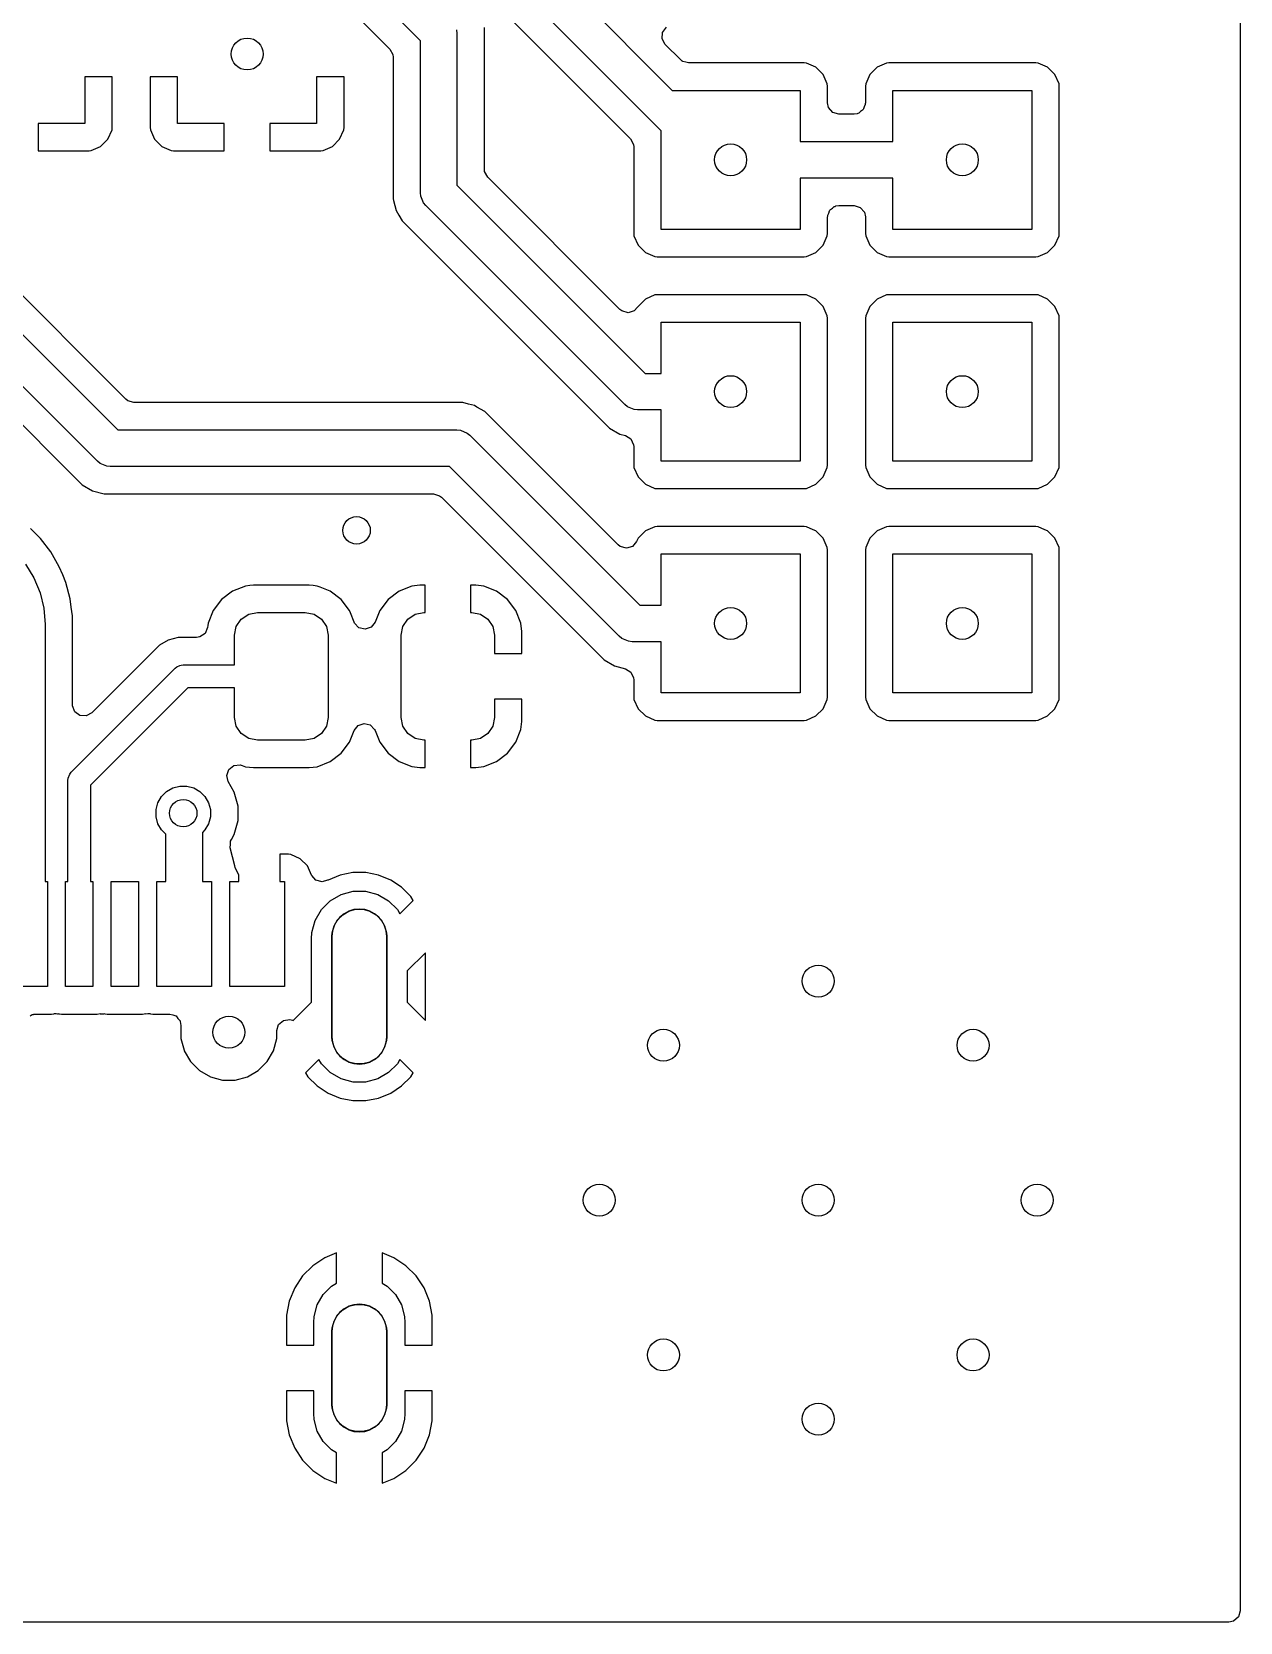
# Model space of a CAD drawing. Extents: x 0.22 to 2.58, y 0.22 to 2.18.
# Drawn here: x 2.061 to 2.582, y 0.218 to 0.904 of the extents above; entities that cross this region are included whole.
import ezdxf

# ---------------------------------------------------------------- set-up
doc = ezdxf.new("R2010")
doc.units = 0
doc.header["$MEASUREMENT"] = 0
doc.layers.add('BLACK', color=7, linetype='CONTINUOUS')

msp = doc.modelspace()

# ---------------------------------------------------------------- linework, layer by layer
at = {"layer": 'BLACK', "linetype": 'CONTINUOUS'}
for p, q in [((2.58211, 2.1772), (2.58211, 0.22278)), ((2.2158, 1.00006), (2.33704, 0.87882)), ((1.84646, 0.98358), (2.09775, 0.73228)), ((2.10122, 0.74554), (1.85972, 0.98705)), ((2.3322, 0.86138), (2.20697, 0.98661)), ((2.08892, 0.71884), (1.83301, 0.97475)), ((1.82281, 0.96822), (2.08239, 0.70864)), ((2.22835, 0.90012), (2.19146, 0.93701)), ((2.26334, 0.91352), (2.31894, 0.85791)), ((2.20369, 0.90805), (2.21509, 0.89665)), ((2.25593, 0.84483), (2.25593, 0.90598)), ((2.33281, 0.90381), (2.33446, 0.90601)), ((2.22835, 0.83465), (2.22835, 0.90012)), ((2.24394, 0.90492), (2.24409, 0.90339)), ((2.24409, 0.90339), (2.24409, 0.83791)), ((2.33262, 0.90107), (2.33281, 0.90381)), ((2.33394, 0.89865), (2.33262, 0.90107)), ((2.21509, 0.89665), (2.2164, 0.89424)), ((2.2164, 0.89424), (2.21652, 0.8932)), ((2.21652, 0.8932), (2.21652, 0.83724)), ((2.34051, 0.89208), (2.33394, 0.89865)), ((2.34132, 0.89142), (2.34051, 0.89208)), ((2.34143, 0.89139), (2.34132, 0.89142)), ((2.34162, 0.89125), (2.34143, 0.89139)), ((2.3428, 0.89099), (2.34162, 0.89125)), ((2.34396, 0.89065), (2.3428, 0.89099)), ((2.39397, 0.89065), (2.34396, 0.89065)), ((2.39496, 0.89053), (2.39397, 0.89065)), ((2.39397, 0.89065), (2.39397, 0.89065)), ((2.39901, 0.88875), (2.39496, 0.89053)), ((2.40213, 0.88562), (2.39901, 0.88875)), ((2.39901, 0.88875), (2.39901, 0.88875)), ((2.40392, 0.88157), (2.40213, 0.88562)), ((2.42228, 0.88562), (2.42049, 0.88157)), ((2.4254, 0.88875), (2.42228, 0.88562)), ((2.42945, 0.89053), (2.4254, 0.88875)), ((2.43044, 0.89065), (2.42945, 0.89053)), ((2.42945, 0.89053), (2.42945, 0.89053)), ((2.49397, 0.89065), (2.43044, 0.89065)), ((2.43044, 0.89065), (2.43044, 0.89065)), ((2.49496, 0.89053), (2.49397, 0.89065)), ((2.49901, 0.88875), (2.49496, 0.89053)), ((2.50213, 0.88562), (2.49901, 0.88875)), ((2.49901, 0.88875), (2.49901, 0.88875)), ((2.50392, 0.88157), (2.50213, 0.88562)), ((2.09535, 0.88465), (2.08354, 0.88465)), ((2.08354, 0.88465), (2.08354, 0.86449)), ((2.09535, 0.86272), (2.09535, 0.88465)), ((2.11173, 0.88465), (2.11173, 0.86272)), ((2.12354, 0.88465), (2.11173, 0.88465)), ((2.12354, 0.86449), (2.12354, 0.88465)), ((2.19535, 0.88465), (2.18354, 0.88465)), ((2.18354, 0.88465), (2.18354, 0.86449)), ((2.19535, 0.86272), (2.19535, 0.88465)), ((2.33704, 0.87882), (2.3922, 0.87882)), ((2.3922, 0.87882), (2.3922, 0.85669)), ((2.40404, 0.88059), (2.40392, 0.88157)), ((2.40392, 0.88157), (2.40392, 0.88157)), ((2.40392, 0.88157), (2.40392, 0.88157)), ((2.40404, 0.88058), (2.40404, 0.88059)), ((2.40404, 0.88059), (2.40404, 0.88059)), ((2.40404, 0.87341), (2.40404, 0.88058)), ((2.42049, 0.88157), (2.42037, 0.88059)), ((2.42037, 0.88059), (2.42037, 0.87341)), ((2.42049, 0.88157), (2.42049, 0.88157)), ((2.4322, 0.85669), (2.4322, 0.87882)), ((2.4322, 0.87882), (2.4922, 0.87882)), ((2.4922, 0.87882), (2.4922, 0.81882)), ((2.50404, 0.88059), (2.50392, 0.88157)), ((2.50392, 0.88157), (2.50392, 0.88157)), ((2.50392, 0.88157), (2.50392, 0.88157)), ((2.50404, 0.81705), (2.50404, 0.88059)), ((2.50404, 0.88059), (2.50404, 0.88059)), ((2.40448, 0.87138), (2.40404, 0.87341)), ((2.41989, 0.87176), (2.4196, 0.87077)), ((2.42032, 0.87271), (2.41989, 0.87176)), ((2.42037, 0.87341), (2.42027, 0.87306)), ((2.42027, 0.87306), (2.42032, 0.87271)), ((2.40628, 0.8693), (2.40448, 0.87138)), ((2.40892, 0.86852), (2.40628, 0.8693)), ((2.41549, 0.86852), (2.40892, 0.86852)), ((2.41687, 0.86872), (2.41549, 0.86852)), ((2.41711, 0.86887), (2.41687, 0.86872)), ((2.41752, 0.86896), (2.41711, 0.86887)), ((2.41831, 0.86965), (2.41752, 0.86896)), ((2.41918, 0.87021), (2.41831, 0.86965)), ((2.41933, 0.87053), (2.41918, 0.87021)), ((2.4196, 0.87077), (2.41933, 0.87053)), ((2.08354, 0.86449), (2.06339, 0.86449)), ((2.06339, 0.86449), (2.06339, 0.85268)), ((2.09346, 0.8577), (2.09524, 0.86174)), ((2.09524, 0.86174), (2.09535, 0.86272)), ((2.09524, 0.86174), (2.09524, 0.86174)), ((2.09535, 0.86272), (2.09535, 0.86272)), ((2.11173, 0.86272), (2.11173, 0.86272)), ((2.11173, 0.86272), (2.11185, 0.86174)), ((2.11185, 0.86174), (2.11185, 0.86174)), ((2.11185, 0.86174), (2.11363, 0.8577)), ((2.1437, 0.86449), (2.12354, 0.86449)), ((2.1437, 0.85268), (2.1437, 0.86449)), ((2.18354, 0.86449), (2.16339, 0.86449)), ((2.16339, 0.86449), (2.16339, 0.85268)), ((2.19346, 0.8577), (2.19524, 0.86174)), ((2.19524, 0.86174), (2.19535, 0.86272)), ((2.19524, 0.86174), (2.19524, 0.86174)), ((2.19535, 0.86272), (2.19535, 0.86272)), ((2.31894, 0.85791), (2.32026, 0.8555)), ((2.3322, 0.81882), (2.3322, 0.86138)), ((2.06339, 0.85268), (2.08531, 0.85268)), ((2.08531, 0.85268), (2.08629, 0.85279)), ((2.08531, 0.85268), (2.08531, 0.85268)), ((2.08629, 0.85279), (2.09033, 0.85458)), ((2.08629, 0.85279), (2.08629, 0.85279)), ((2.09033, 0.85458), (2.09346, 0.8577)), ((2.09033, 0.85458), (2.09033, 0.85458)), ((2.09346, 0.8577), (2.09346, 0.8577)), ((2.11363, 0.8577), (2.11363, 0.8577)), ((2.11363, 0.8577), (2.11675, 0.85458)), ((2.11675, 0.85458), (2.11675, 0.85458)), ((2.11675, 0.85458), (2.12079, 0.85279)), ((2.12079, 0.85279), (2.12178, 0.85268)), ((2.12178, 0.85268), (2.1437, 0.85268)), ((2.1437, 0.85268), (2.1437, 0.85268)), ((2.16339, 0.85268), (2.18531, 0.85268)), ((2.18531, 0.85268), (2.18629, 0.85279)), ((2.18531, 0.85268), (2.18531, 0.85268)), ((2.18629, 0.85279), (2.19033, 0.85458)), ((2.18629, 0.85279), (2.18629, 0.85279)), ((2.19033, 0.85458), (2.19346, 0.8577)), ((2.19033, 0.85458), (2.19033, 0.85458)), ((2.19346, 0.8577), (2.19346, 0.8577)), ((2.32026, 0.8555), (2.32037, 0.85446)), ((2.32037, 0.85446), (2.32037, 0.81705)), ((2.3922, 0.85669), (2.4322, 0.85669)), ((2.25604, 0.84379), (2.25593, 0.84483)), ((2.21652, 0.83724), (2.21652, 0.83205)), ((2.24409, 0.83791), (2.32531, 0.75669)), ((2.25736, 0.84138), (2.25604, 0.84379)), ((2.31443, 0.7843), (2.25736, 0.84138)), ((2.4322, 0.84094), (2.3922, 0.84094)), ((2.3922, 0.84094), (2.3922, 0.81882)), ((2.4322, 0.81882), (2.4322, 0.84094)), ((2.21652, 0.83205), (2.21674, 0.83122)), ((2.21674, 0.83122), (2.21786, 0.82704)), ((2.2285, 0.83311), (2.22835, 0.83465)), ((2.22967, 0.83027), (2.2285, 0.83311)), ((2.21786, 0.82704), (2.21908, 0.82493)), ((2.21908, 0.82493), (2.22045, 0.82255)), ((2.23065, 0.82908), (2.22967, 0.83027)), ((2.31648, 0.74325), (2.23065, 0.82908)), ((2.40404, 0.82423), (2.40414, 0.82457)), ((2.40404, 0.81705), (2.40404, 0.82423)), ((2.40409, 0.82493), (2.40452, 0.82587)), ((2.40414, 0.82457), (2.40409, 0.82493)), ((2.40452, 0.82587), (2.40481, 0.82687)), ((2.40481, 0.82687), (2.40508, 0.8271)), ((2.40508, 0.8271), (2.40523, 0.82743)), ((2.40523, 0.82743), (2.4061, 0.82799)), ((2.4061, 0.82799), (2.40689, 0.82867)), ((2.40689, 0.82867), (2.4073, 0.82876)), ((2.4073, 0.82876), (2.40754, 0.82892)), ((2.40754, 0.82892), (2.40892, 0.82911)), ((2.40892, 0.82911), (2.41549, 0.82911)), ((2.41549, 0.82911), (2.41813, 0.82834)), ((2.41813, 0.82834), (2.41993, 0.82626)), ((2.41993, 0.82626), (2.42037, 0.82423)), ((2.42037, 0.82423), (2.42037, 0.81705)), ((2.22045, 0.82255), (2.30628, 0.73672)), ((2.32037, 0.81705), (2.32037, 0.81705)), ((2.32037, 0.81705), (2.32049, 0.81606)), ((2.3922, 0.81882), (2.3322, 0.81882)), ((2.40392, 0.81606), (2.40404, 0.81705)), ((2.42037, 0.81705), (2.42037, 0.81705)), ((2.42037, 0.81705), (2.42049, 0.81606)), ((2.4922, 0.81882), (2.4322, 0.81882)), ((2.50392, 0.81606), (2.50404, 0.81705)), ((2.32049, 0.81606), (2.32049, 0.81606)), ((2.32049, 0.81606), (2.32228, 0.81202)), ((2.32228, 0.81202), (2.32228, 0.81202)), ((2.32228, 0.81202), (2.3254, 0.80889)), ((2.39901, 0.80889), (2.40213, 0.81202)), ((2.40213, 0.81202), (2.40392, 0.81606)), ((2.42049, 0.81606), (2.42049, 0.81606)), ((2.42049, 0.81606), (2.42228, 0.81202)), ((2.42228, 0.81202), (2.42228, 0.81202)), ((2.42228, 0.81202), (2.4254, 0.80889)), ((2.49901, 0.80889), (2.50213, 0.81202)), ((2.50213, 0.81202), (2.50392, 0.81606)), ((2.3254, 0.80889), (2.32945, 0.8071)), ((2.32945, 0.8071), (2.33044, 0.80699)), ((2.33044, 0.80699), (2.39397, 0.80699)), ((2.39397, 0.80699), (2.39496, 0.8071)), ((2.39397, 0.80699), (2.39397, 0.80699)), ((2.39397, 0.80699), (2.39397, 0.80699)), ((2.39496, 0.8071), (2.39901, 0.80889)), ((2.39496, 0.8071), (2.39496, 0.8071)), ((2.39496, 0.8071), (2.39496, 0.8071)), ((2.4254, 0.80889), (2.42945, 0.8071)), ((2.42945, 0.8071), (2.43044, 0.80699)), ((2.43044, 0.80699), (2.49397, 0.80699)), ((2.49397, 0.80699), (2.49496, 0.8071)), ((2.49397, 0.80699), (2.49397, 0.80699)), ((2.49397, 0.80699), (2.49397, 0.80699)), ((2.49496, 0.8071), (2.49901, 0.80889)), ((2.49496, 0.8071), (2.49496, 0.8071)), ((2.49496, 0.8071), (2.49496, 0.8071)), ((2.32945, 0.79053), (2.3254, 0.78875)), ((2.33044, 0.79065), (2.32945, 0.79053)), ((2.32945, 0.79053), (2.32945, 0.79053)), ((2.39397, 0.79065), (2.33044, 0.79065)), ((2.33044, 0.79065), (2.33044, 0.79065)), ((2.39496, 0.79053), (2.39397, 0.79065)), ((2.39901, 0.78875), (2.39496, 0.79053)), ((2.42945, 0.79053), (2.4254, 0.78875)), ((2.43044, 0.79065), (2.42945, 0.79053)), ((2.42945, 0.79053), (2.42945, 0.79053)), ((2.49397, 0.79065), (2.43044, 0.79065)), ((2.43044, 0.79065), (2.43044, 0.79065)), ((2.49496, 0.79053), (2.49397, 0.79065)), ((2.49901, 0.78875), (2.49496, 0.79053)), ((2.31529, 0.78362), (2.31443, 0.7843)), ((2.31794, 0.78287), (2.31529, 0.78362)), ((2.32057, 0.78368), (2.31794, 0.78287)), ((2.32194, 0.7853), (2.32057, 0.78368)), ((2.32202, 0.78525), (2.32194, 0.7853)), ((2.32228, 0.78562), (2.32202, 0.78525)), ((2.3254, 0.78875), (2.32228, 0.78562)), ((2.40213, 0.78562), (2.39901, 0.78875)), ((2.39901, 0.78875), (2.39901, 0.78875)), ((2.40392, 0.78157), (2.40213, 0.78562)), ((2.42228, 0.78562), (2.42049, 0.78157)), ((2.4254, 0.78875), (2.42228, 0.78562)), ((2.50213, 0.78562), (2.49901, 0.78875)), ((2.49901, 0.78875), (2.49901, 0.78875)), ((2.50392, 0.78157), (2.50213, 0.78562)), ((2.3322, 0.75669), (2.3322, 0.77882)), ((2.3322, 0.77882), (2.3922, 0.77882)), ((2.3922, 0.77882), (2.3922, 0.71882)), ((2.40404, 0.78059), (2.40392, 0.78157)), ((2.40392, 0.78157), (2.40392, 0.78157)), ((2.40392, 0.78157), (2.40392, 0.78157)), ((2.40404, 0.71705), (2.40404, 0.78059)), ((2.40404, 0.78059), (2.40404, 0.78059)), ((2.40404, 0.78059), (2.40404, 0.78059)), ((2.40404, 0.78059), (2.40404, 0.78059)), ((2.42049, 0.78157), (2.42037, 0.78059)), ((2.42037, 0.78059), (2.42037, 0.71705)), ((2.42049, 0.78157), (2.42049, 0.78157)), ((2.4322, 0.71882), (2.4322, 0.77882)), ((2.4322, 0.77882), (2.4922, 0.77882)), ((2.4922, 0.77882), (2.4922, 0.71882)), ((2.50401, 0.7808), (2.50392, 0.78157)), ((2.50392, 0.78157), (2.50392, 0.78157)), ((2.50392, 0.78157), (2.50392, 0.78157)), ((2.50404, 0.78059), (2.50401, 0.7808)), ((2.50404, 0.71705), (2.50404, 0.78059)), ((2.32531, 0.75669), (2.3322, 0.75669)), ((2.10203, 0.74489), (2.10122, 0.74554)), ((2.10467, 0.74411), (2.10203, 0.74489)), ((2.24669, 0.74411), (2.10467, 0.74411)), ((2.24906, 0.74348), (2.24669, 0.74411)), ((2.24669, 0.74411), (2.24669, 0.74411)), ((2.2517, 0.74277), (2.24906, 0.74348)), ((2.25271, 0.74219), (2.2517, 0.74277)), ((2.25619, 0.74018), (2.25271, 0.74219)), ((2.31767, 0.74227), (2.31648, 0.74325)), ((2.32051, 0.7411), (2.31767, 0.74227)), ((2.32205, 0.74094), (2.32051, 0.7411)), ((2.31371, 0.68266), (2.25619, 0.74018)), ((2.25619, 0.74018), (2.25619, 0.74018)), ((2.30628, 0.73672), (2.30995, 0.73305)), ((2.3322, 0.74094), (2.32205, 0.74094)), ((2.3322, 0.71882), (2.3322, 0.74094)), ((2.09775, 0.73228), (2.24409, 0.73228)), ((2.24409, 0.73228), (2.24563, 0.73213)), ((2.24563, 0.73213), (2.24847, 0.73096)), ((2.24847, 0.73096), (2.24966, 0.72998)), ((2.24966, 0.72998), (2.32295, 0.65669)), ((2.30995, 0.73305), (2.31444, 0.73046)), ((2.31444, 0.73046), (2.31676, 0.72984)), ((2.31676, 0.72984), (2.3191, 0.72841)), ((2.3191, 0.72841), (2.32031, 0.72593)), ((2.32031, 0.72593), (2.32037, 0.72512)), ((2.32037, 0.72512), (2.32037, 0.71705)), ((2.09011, 0.71786), (2.08892, 0.71884)), ((2.09295, 0.71669), (2.09011, 0.71786)), ((2.09449, 0.71654), (2.09295, 0.71669)), ((2.24083, 0.71654), (2.09449, 0.71654)), ((2.31412, 0.64325), (2.24083, 0.71654)), ((2.32037, 0.71705), (2.32037, 0.71705)), ((2.32037, 0.71705), (2.32049, 0.71606)), ((2.32049, 0.71606), (2.32049, 0.71606)), ((2.32049, 0.71606), (2.32228, 0.71202)), ((2.3922, 0.71882), (2.3322, 0.71882)), ((2.40213, 0.71202), (2.40392, 0.71606)), ((2.40392, 0.71606), (2.40404, 0.71705)), ((2.42037, 0.71705), (2.42037, 0.71705)), ((2.42037, 0.71705), (2.42049, 0.71606)), ((2.42049, 0.71606), (2.42049, 0.71606)), ((2.42049, 0.71606), (2.42228, 0.71202)), ((2.4922, 0.71882), (2.4322, 0.71882)), ((2.50213, 0.71202), (2.50392, 0.71606)), ((2.50392, 0.71606), (2.50404, 0.71705)), ((2.08239, 0.70864), (2.08688, 0.70605)), ((2.32228, 0.71202), (2.32228, 0.71202)), ((2.32228, 0.71202), (2.3254, 0.70889)), ((2.3254, 0.70889), (2.32945, 0.7071)), ((2.32945, 0.7071), (2.33044, 0.70699)), ((2.33044, 0.70699), (2.39397, 0.70699)), ((2.39397, 0.70699), (2.39496, 0.7071)), ((2.39397, 0.70699), (2.39397, 0.70699)), ((2.39397, 0.70699), (2.39397, 0.70699)), ((2.39496, 0.7071), (2.39901, 0.70889)), ((2.39496, 0.7071), (2.39496, 0.7071)), ((2.39496, 0.7071), (2.39496, 0.7071)), ((2.39901, 0.70889), (2.40213, 0.71202)), ((2.42228, 0.71202), (2.42228, 0.71202)), ((2.42228, 0.71202), (2.4254, 0.70889)), ((2.4254, 0.70889), (2.42945, 0.7071)), ((2.42945, 0.7071), (2.43044, 0.70699)), ((2.43044, 0.70699), (2.49397, 0.70699)), ((2.49397, 0.70699), (2.49496, 0.7071)), ((2.49397, 0.70699), (2.49397, 0.70699)), ((2.49397, 0.70699), (2.49397, 0.70699)), ((2.49496, 0.7071), (2.49901, 0.70889)), ((2.49496, 0.7071), (2.49496, 0.7071)), ((2.49496, 0.7071), (2.49496, 0.7071)), ((2.49901, 0.70889), (2.50213, 0.71202)), ((2.08688, 0.70605), (2.09189, 0.7047)), ((2.09189, 0.7047), (2.09189, 0.7047)), ((2.09189, 0.7047), (2.23391, 0.7047)), ((2.23391, 0.7047), (2.23655, 0.70393)), ((2.23655, 0.70393), (2.23736, 0.70327)), ((2.23736, 0.70327), (2.30759, 0.63305)), ((2.06173, 0.68808), (2.06003, 0.68978)), ((2.06322, 0.68659), (2.06173, 0.68808)), ((2.06173, 0.68808), (2.06173, 0.68808)), ((2.06433, 0.68548), (2.06322, 0.68659)), ((2.3254, 0.68875), (2.32228, 0.68562)), ((2.32945, 0.69053), (2.3254, 0.68875)), ((2.33044, 0.69065), (2.32945, 0.69053)), ((2.32945, 0.69053), (2.32945, 0.69053)), ((2.39397, 0.69065), (2.33044, 0.69065)), ((2.33044, 0.69065), (2.33044, 0.69065)), ((2.39496, 0.69053), (2.39397, 0.69065)), ((2.39786, 0.68925), (2.39496, 0.69053)), ((2.39901, 0.68875), (2.39786, 0.68925)), ((2.40213, 0.68562), (2.39901, 0.68875)), ((2.4254, 0.68875), (2.42228, 0.68562)), ((2.42945, 0.69053), (2.4254, 0.68875)), ((2.43044, 0.69065), (2.42945, 0.69053)), ((2.42945, 0.69053), (2.42945, 0.69053)), ((2.49397, 0.69065), (2.43044, 0.69065)), ((2.43044, 0.69065), (2.43044, 0.69065)), ((2.49496, 0.69053), (2.49397, 0.69065)), ((2.49786, 0.68925), (2.49496, 0.69053)), ((2.49901, 0.68875), (2.49786, 0.68925)), ((2.50213, 0.68562), (2.49901, 0.68875)), ((2.06881, 0.67964), (2.06433, 0.68548)), ((2.07249, 0.67327), (2.06881, 0.67964)), ((2.31457, 0.68198), (2.31371, 0.68266)), ((2.31722, 0.68124), (2.31457, 0.68198)), ((2.31985, 0.68204), (2.31722, 0.68124)), ((2.32162, 0.68414), (2.31985, 0.68204)), ((2.32228, 0.68562), (2.32162, 0.68414)), ((2.40392, 0.68157), (2.40213, 0.68562)), ((2.40404, 0.68059), (2.40392, 0.68157)), ((2.40392, 0.68157), (2.40392, 0.68157)), ((2.40392, 0.68157), (2.40392, 0.68157)), ((2.40404, 0.61705), (2.40404, 0.68059)), ((2.40404, 0.68059), (2.40404, 0.68059)), ((2.40404, 0.68059), (2.40404, 0.68059)), ((2.40404, 0.68059), (2.40404, 0.68059)), ((2.42049, 0.68157), (2.42037, 0.68059)), ((2.42037, 0.68059), (2.42037, 0.61705)), ((2.42228, 0.68562), (2.42049, 0.68157)), ((2.42049, 0.68157), (2.42049, 0.68157)), ((2.50392, 0.68157), (2.50213, 0.68562)), ((2.50404, 0.68059), (2.50392, 0.68157)), ((2.50392, 0.68157), (2.50392, 0.68157)), ((2.50392, 0.68157), (2.50392, 0.68157)), ((2.50404, 0.61705), (2.50404, 0.68059)), ((2.50404, 0.68059), (2.50404, 0.68059)), ((2.05788, 0.67443), (2.06151, 0.66851)), ((2.07396, 0.66971), (2.07249, 0.67327)), ((2.07249, 0.67327), (2.07249, 0.67327)), ((2.07249, 0.67327), (2.07249, 0.67327)), ((2.3322, 0.65669), (2.3322, 0.67882)), ((2.3322, 0.67882), (2.3922, 0.67882)), ((2.3922, 0.67882), (2.3922, 0.61882)), ((2.4322, 0.61882), (2.4322, 0.67882)), ((2.4322, 0.67882), (2.4922, 0.67882)), ((2.4922, 0.67882), (2.4922, 0.61882)), ((2.06151, 0.66851), (2.06417, 0.66208)), ((2.0753, 0.66648), (2.07396, 0.66971)), ((2.07721, 0.65937), (2.0753, 0.66648)), ((2.06417, 0.66208), (2.06579, 0.65533)), ((2.07767, 0.65585), (2.07721, 0.65937)), ((2.07721, 0.65937), (2.07721, 0.65937)), ((2.1425, 0.65917), (2.1389, 0.65442)), ((2.14725, 0.66277), (2.1425, 0.65917)), ((2.15279, 0.66496), (2.14725, 0.66277)), ((2.15474, 0.66519), (2.15279, 0.66496)), ((2.15628, 0.66537), (2.15474, 0.66519)), ((2.18034, 0.66537), (2.15628, 0.66537)), ((2.18202, 0.66517), (2.18034, 0.66537)), ((2.18382, 0.66496), (2.18202, 0.66517)), ((2.18504, 0.66447), (2.18382, 0.66496)), ((2.18382, 0.66496), (2.18382, 0.66496)), ((2.18382, 0.66496), (2.18382, 0.66496)), ((2.18936, 0.66277), (2.18504, 0.66447)), ((2.19411, 0.65917), (2.18936, 0.66277)), ((2.19771, 0.65442), (2.19411, 0.65917)), ((2.21437, 0.65916), (2.21077, 0.65441)), ((2.21911, 0.66275), (2.21437, 0.65916)), ((2.22465, 0.66494), (2.21911, 0.66275)), ((2.22813, 0.66535), (2.22465, 0.66494)), ((2.23031, 0.66535), (2.22813, 0.66535)), ((2.23031, 0.65354), (2.23031, 0.66535)), ((2.25219, 0.66535), (2.25, 0.66535)), ((2.25, 0.66535), (2.25, 0.65354)), ((2.25567, 0.66494), (2.25219, 0.66535)), ((2.2612, 0.66275), (2.25567, 0.66494)), ((2.26595, 0.65916), (2.2612, 0.66275)), ((2.26954, 0.65441), (2.26595, 0.65916)), ((2.06579, 0.65533), (2.06634, 0.64841)), ((2.07817, 0.65208), (2.07767, 0.65585)), ((2.07817, 0.6513), (2.07817, 0.65208)), ((2.1389, 0.65442), (2.13672, 0.64888)), ((2.15101, 0.65066), (2.15421, 0.65279)), ((2.15421, 0.65279), (2.15797, 0.65354)), ((2.15797, 0.65354), (2.17864, 0.65354)), ((2.17864, 0.65354), (2.18241, 0.65279)), ((2.18241, 0.65279), (2.1856, 0.65066)), ((2.19809, 0.65345), (2.19771, 0.65442)), ((2.1997, 0.64938), (2.19809, 0.65345)), ((2.21077, 0.65441), (2.20878, 0.64938)), ((2.22286, 0.65066), (2.22606, 0.65279)), ((2.22606, 0.65279), (2.22982, 0.65354)), ((2.22982, 0.65354), (2.23031, 0.65354)), ((2.25, 0.65354), (2.25049, 0.65354)), ((2.25049, 0.65354), (2.25426, 0.65279)), ((2.25426, 0.65279), (2.25745, 0.65066)), ((2.27173, 0.64888), (2.26954, 0.65441)), ((2.32295, 0.65669), (2.3322, 0.65669)), ((2.06634, 0.64841), (2.06634, 0.6484)), ((2.06634, 0.6484), (2.06634, 0.54724)), ((2.07817, 0.65095), (2.07817, 0.6513)), ((2.07817, 0.65094), (2.07817, 0.65095)), ((2.07817, 0.61365), (2.07817, 0.65094)), ((2.1365, 0.64704), (2.13541, 0.64451)), ((2.1366, 0.64788), (2.1365, 0.64704)), ((2.13672, 0.64888), (2.1366, 0.64788)), ((2.14813, 0.6437), (2.14888, 0.64747)), ((2.14888, 0.64747), (2.15101, 0.65066)), ((2.1856, 0.65066), (2.18774, 0.64747)), ((2.18774, 0.64747), (2.18848, 0.6437)), ((2.19992, 0.64891), (2.1997, 0.64938)), ((2.20182, 0.64693), (2.19992, 0.64891)), ((2.2045, 0.64629), (2.20182, 0.64693)), ((2.2071, 0.6472), (2.2045, 0.64629)), ((2.20878, 0.64938), (2.2071, 0.6472)), ((2.21998, 0.6437), (2.22073, 0.64747)), ((2.22073, 0.64747), (2.22286, 0.65066)), ((2.25745, 0.65066), (2.25959, 0.64747)), ((2.25959, 0.64747), (2.26033, 0.6437)), ((2.27215, 0.6454), (2.27173, 0.64888)), ((2.27215, 0.63583), (2.27215, 0.6454)), ((2.1157, 0.63939), (2.0865, 0.61019)), ((2.11952, 0.64159), (2.1157, 0.63939)), ((2.1157, 0.63939), (2.1157, 0.63939)), ((2.12378, 0.64274), (2.11952, 0.64159)), ((2.11952, 0.64159), (2.11952, 0.64159)), ((2.13165, 0.64274), (2.12378, 0.64274)), ((2.13313, 0.64297), (2.13165, 0.64274)), ((2.13541, 0.64451), (2.13313, 0.64297)), ((2.14813, 0.63091), (2.14813, 0.6437)), ((2.18848, 0.6437), (2.18848, 0.60827)), ((2.21998, 0.60827), (2.21998, 0.6437)), ((2.26033, 0.6437), (2.26033, 0.63583)), ((2.31531, 0.64227), (2.31412, 0.64325)), ((2.31815, 0.6411), (2.31531, 0.64227)), ((2.31969, 0.64094), (2.31815, 0.6411)), ((2.3322, 0.64094), (2.31969, 0.64094)), ((2.3322, 0.61882), (2.3322, 0.64094)), ((2.26033, 0.63583), (2.27215, 0.63583)), ((2.30759, 0.63305), (2.31208, 0.63046)), ((2.07762, 0.58458), (2.1225, 0.62946)), ((2.1225, 0.62946), (2.12325, 0.63008)), ((2.12325, 0.63008), (2.1245, 0.6306)), ((2.12325, 0.63008), (2.12325, 0.63008)), ((2.1245, 0.6306), (2.12502, 0.63081)), ((2.12502, 0.63081), (2.12598, 0.63091)), ((2.12502, 0.63081), (2.12502, 0.63081)), ((2.12598, 0.63091), (2.14813, 0.63091)), ((2.31208, 0.63046), (2.31676, 0.6292)), ((2.31676, 0.6292), (2.3191, 0.62777)), ((2.3191, 0.62777), (2.32031, 0.6253)), ((2.32031, 0.6253), (2.32037, 0.62449)), ((2.32037, 0.62449), (2.32037, 0.61705)), ((2.12802, 0.62106), (2.08602, 0.57906)), ((2.14813, 0.62106), (2.12802, 0.62106)), ((2.14813, 0.60827), (2.14813, 0.62106)), ((2.3922, 0.61882), (2.3322, 0.61882)), ((2.4922, 0.61882), (2.4322, 0.61882)), ((2.07818, 0.6133), (2.07817, 0.61365)), ((2.07914, 0.61072), (2.07818, 0.6133)), ((2.08135, 0.60907), (2.07914, 0.61072)), ((2.27215, 0.61614), (2.26033, 0.61614)), ((2.26033, 0.61614), (2.26033, 0.60827)), ((2.27215, 0.60657), (2.27215, 0.61614)), ((2.32037, 0.61705), (2.32037, 0.61705)), ((2.32037, 0.61705), (2.32049, 0.61606)), ((2.32049, 0.61606), (2.32049, 0.61606)), ((2.32049, 0.61606), (2.32228, 0.61202)), ((2.32228, 0.61202), (2.32228, 0.61202)), ((2.32228, 0.61202), (2.3254, 0.60889)), ((2.39901, 0.60889), (2.40213, 0.61202)), ((2.40213, 0.61202), (2.40392, 0.61606)), ((2.40392, 0.61606), (2.40404, 0.61705)), ((2.42037, 0.61705), (2.42037, 0.61705)), ((2.42037, 0.61705), (2.42049, 0.61606)), ((2.42049, 0.61606), (2.42049, 0.61606)), ((2.42049, 0.61606), (2.42228, 0.61202)), ((2.42228, 0.61202), (2.42228, 0.61202)), ((2.42228, 0.61202), (2.4254, 0.60889)), ((2.49901, 0.60889), (2.50213, 0.61202)), ((2.50213, 0.61202), (2.50392, 0.61606)), ((2.50392, 0.61606), (2.50404, 0.61705)), ((2.08409, 0.60888), (2.08135, 0.60907)), ((2.0865, 0.61019), (2.08409, 0.60888)), ((2.14888, 0.6045), (2.14813, 0.60827)), ((2.15101, 0.60131), (2.14888, 0.6045)), ((2.18774, 0.6045), (2.1856, 0.60131)), ((2.18848, 0.60827), (2.18774, 0.6045)), ((2.1997, 0.60259), (2.20139, 0.60476)), ((2.20139, 0.60476), (2.20399, 0.60568)), ((2.20399, 0.60568), (2.20666, 0.60504)), ((2.20666, 0.60504), (2.20857, 0.60306)), ((2.22073, 0.6045), (2.21998, 0.60827)), ((2.22286, 0.60131), (2.22073, 0.6045)), ((2.25959, 0.6045), (2.25745, 0.60131)), ((2.26033, 0.60827), (2.25959, 0.6045)), ((2.27173, 0.60309), (2.27215, 0.60657)), ((2.3254, 0.60889), (2.32945, 0.6071)), ((2.32945, 0.6071), (2.33044, 0.60699)), ((2.33044, 0.60699), (2.39397, 0.60699)), ((2.39397, 0.60699), (2.39496, 0.6071)), ((2.39397, 0.60699), (2.39397, 0.60699)), ((2.39397, 0.60699), (2.39397, 0.60699)), ((2.39496, 0.6071), (2.39901, 0.60889)), ((2.39496, 0.6071), (2.39496, 0.6071)), ((2.39496, 0.6071), (2.39496, 0.6071)), ((2.4254, 0.60889), (2.42945, 0.6071)), ((2.42945, 0.6071), (2.43044, 0.60699)), ((2.43044, 0.60699), (2.49397, 0.60699)), ((2.49397, 0.60699), (2.49496, 0.6071)), ((2.49397, 0.60699), (2.49397, 0.60699)), ((2.49397, 0.60699), (2.49397, 0.60699)), ((2.49496, 0.6071), (2.49901, 0.60889)), ((2.49496, 0.6071), (2.49496, 0.6071)), ((2.49496, 0.6071), (2.49496, 0.6071)), ((2.15421, 0.59917), (2.15101, 0.60131)), ((2.15797, 0.59843), (2.15421, 0.59917)), ((2.17864, 0.59843), (2.15797, 0.59843)), ((2.18241, 0.59917), (2.17864, 0.59843)), ((2.1856, 0.60131), (2.18241, 0.59917)), ((2.19411, 0.5928), (2.19771, 0.59755)), ((2.19771, 0.59755), (2.1997, 0.60259)), ((2.20857, 0.60306), (2.20878, 0.60259)), ((2.20878, 0.60259), (2.21077, 0.59756)), ((2.21077, 0.59756), (2.21077, 0.59756)), ((2.21077, 0.59756), (2.21437, 0.59281)), ((2.22606, 0.59917), (2.22286, 0.60131)), ((2.22982, 0.59843), (2.22606, 0.59917)), ((2.23031, 0.59843), (2.22982, 0.59843)), ((2.23031, 0.58661), (2.23031, 0.59843)), ((2.25049, 0.59843), (2.25, 0.59843)), ((2.25, 0.59843), (2.25, 0.58661)), ((2.25426, 0.59917), (2.25049, 0.59843)), ((2.25745, 0.60131), (2.25426, 0.59917)), ((2.26595, 0.59281), (2.26954, 0.59756)), ((2.26954, 0.59756), (2.27173, 0.60309)), ((2.18936, 0.5892), (2.19411, 0.5928)), ((2.21437, 0.59281), (2.21911, 0.58922)), ((2.2612, 0.58922), (2.26595, 0.59281)), ((2.07628, 0.58206), (2.07701, 0.58384)), ((2.07701, 0.58384), (2.07762, 0.58458)), ((2.07701, 0.58384), (2.07701, 0.58384)), ((2.14476, 0.58324), (2.14566, 0.58584)), ((2.14566, 0.58584), (2.14782, 0.58754)), ((2.14782, 0.58754), (2.15056, 0.5878)), ((2.15056, 0.5878), (2.15143, 0.58755)), ((2.15143, 0.58755), (2.15279, 0.58701)), ((2.15279, 0.58701), (2.15628, 0.58659)), ((2.15628, 0.58659), (2.15628, 0.58659)), ((2.15628, 0.58659), (2.18034, 0.58659)), ((2.18034, 0.58659), (2.18382, 0.58701)), ((2.18034, 0.58659), (2.18034, 0.58659)), ((2.18382, 0.58701), (2.18936, 0.5892)), ((2.21911, 0.58922), (2.22465, 0.58703)), ((2.22465, 0.58703), (2.22813, 0.58661)), ((2.22813, 0.58661), (2.23031, 0.58661)), ((2.25, 0.58661), (2.25219, 0.58661)), ((2.25219, 0.58661), (2.25567, 0.58703)), ((2.25567, 0.58703), (2.2612, 0.58922)), ((2.07618, 0.5811), (2.07628, 0.58206)), ((2.07618, 0.5374), (2.07618, 0.5811)), ((2.08602, 0.57906), (2.08602, 0.5374)), ((2.11879, 0.5763), (2.12146, 0.57784)), ((2.12146, 0.57784), (2.12444, 0.57864)), ((2.12444, 0.57864), (2.12753, 0.57864)), ((2.12753, 0.57864), (2.1305, 0.57784)), ((2.1305, 0.57784), (2.13317, 0.5763)), ((2.14541, 0.58057), (2.14476, 0.58324)), ((2.14801, 0.57605), (2.14541, 0.58057)), ((2.11427, 0.56847), (2.11507, 0.57145)), ((2.11507, 0.57145), (2.11661, 0.57412)), ((2.11661, 0.57412), (2.11879, 0.5763)), ((2.13317, 0.5763), (2.13535, 0.57412)), ((2.13535, 0.57412), (2.1369, 0.57145)), ((2.1369, 0.57145), (2.13769, 0.56847)), ((2.14963, 0.57004), (2.14801, 0.57605)), ((2.14963, 0.56382), (2.14963, 0.57004)), ((2.11427, 0.56539), (2.11427, 0.56847)), ((2.11507, 0.56241), (2.11427, 0.56539)), ((2.13769, 0.56539), (2.1369, 0.56241)), ((2.13769, 0.56847), (2.13769, 0.56539)), ((2.14801, 0.5578), (2.14963, 0.56382)), ((2.11661, 0.55974), (2.11507, 0.56241)), ((2.1185, 0.55785), (2.11661, 0.55974)), ((2.1185, 0.5374), (2.1185, 0.55785)), ((2.13535, 0.55974), (2.13425, 0.55864)), ((2.13425, 0.55864), (2.13425, 0.5374)), ((2.1369, 0.56241), (2.13535, 0.55974)), ((2.14675, 0.55561), (2.14801, 0.5578)), ((2.14621, 0.55213), (2.1463, 0.55343)), ((2.14624, 0.55206), (2.14621, 0.55213)), ((2.14624, 0.55199), (2.14624, 0.55206)), ((2.14818, 0.54425), (2.14624, 0.55199)), ((2.1463, 0.55343), (2.14635, 0.55473)), ((2.14635, 0.55473), (2.1464, 0.5548)), ((2.1464, 0.55488), (2.14675, 0.55561)), ((2.1464, 0.5548), (2.1464, 0.55488)), ((2.17145, 0.54921), (2.16772, 0.54921)), ((2.16772, 0.54921), (2.16772, 0.5374)), ((2.17244, 0.5491), (2.17145, 0.54921)), ((2.17648, 0.54731), (2.17244, 0.5491)), ((2.06634, 0.54724), (2.06634, 0.5374)), ((2.14845, 0.54346), (2.14818, 0.54425)), ((2.1499, 0.54016), (2.14845, 0.54346)), ((2.1796, 0.54419), (2.17648, 0.54731)), ((2.17648, 0.54731), (2.17648, 0.54731)), ((2.18135, 0.54023), (2.1796, 0.54419)), ((2.1796, 0.54419), (2.1796, 0.54419)), ((2.06634, 0.5374), (2.06732, 0.5374)), ((2.06732, 0.5374), (2.06732, 0.49213)), ((2.0752, 0.49213), (2.0752, 0.5374)), ((2.0752, 0.5374), (2.07618, 0.5374)), ((2.08602, 0.5374), (2.08701, 0.5374)), ((2.08701, 0.5374), (2.08701, 0.49213)), ((2.09488, 0.49213), (2.09488, 0.5374)), ((2.09488, 0.5374), (2.10669, 0.5374)), ((2.10669, 0.5374), (2.10669, 0.49213)), ((2.11457, 0.49213), (2.11457, 0.5374)), ((2.11457, 0.5374), (2.1185, 0.5374)), ((2.13425, 0.5374), (2.13819, 0.5374)), ((2.13819, 0.5374), (2.13819, 0.49213)), ((2.14606, 0.49213), (2.14606, 0.5374)), ((2.14606, 0.5374), (2.15002, 0.5374)), ((2.14991, 0.5401), (2.1499, 0.54016)), ((2.1499, 0.54016), (2.1499, 0.54016)), ((2.1499, 0.54016), (2.1499, 0.54016)), ((2.15002, 0.53917), (2.14991, 0.5401)), ((2.15002, 0.5374), (2.15002, 0.53917)), ((2.15002, 0.53917), (2.15002, 0.53917)), ((2.16772, 0.5374), (2.16968, 0.5374)), ((2.16968, 0.5374), (2.16968, 0.49213)), ((2.18141, 0.5401), (2.18135, 0.54023)), ((2.18325, 0.53805), (2.18141, 0.5401)), ((2.1859, 0.53732), (2.18325, 0.53805)), ((2.1882, 0.53804), (2.1859, 0.53732)), ((2.18824, 0.53798), (2.1882, 0.53804)), ((2.18845, 0.53809), (2.18824, 0.53798)), ((2.19364, 0.54024), (2.18845, 0.53809)), ((2.19916, 0.54134), (2.19364, 0.54024)), ((2.19364, 0.54024), (2.19364, 0.54024)), ((2.20478, 0.54134), (2.19916, 0.54134)), ((2.21029, 0.54024), (2.20478, 0.54134)), ((2.21549, 0.53809), (2.21029, 0.54024)), ((2.21029, 0.54024), (2.21029, 0.54024)), ((2.22016, 0.53497), (2.21549, 0.53809)), ((2.21549, 0.53809), (2.21549, 0.53809)), ((2.18557, 0.52538), (2.18939, 0.52919)), ((2.18939, 0.52919), (2.19406, 0.53189)), ((2.19406, 0.53189), (2.19927, 0.53329)), ((2.19927, 0.53329), (2.20467, 0.53329)), ((2.20467, 0.53329), (2.20988, 0.53189)), ((2.20988, 0.53189), (2.21455, 0.52919)), ((2.21455, 0.52919), (2.21837, 0.52538)), ((2.21944, 0.52352), (2.22525, 0.52933)), ((2.22414, 0.53099), (2.22016, 0.53497)), ((2.22016, 0.53497), (2.22016, 0.53497)), ((2.22525, 0.52933), (2.22414, 0.53099)), ((2.22414, 0.53099), (2.22414, 0.53099)), ((2.22525, 0.52933), (2.22525, 0.52933)), ((2.18287, 0.52071), (2.18557, 0.52538)), ((2.1926, 0.52097), (2.19478, 0.52315)), ((2.19478, 0.52315), (2.19745, 0.52469)), ((2.19745, 0.52469), (2.20043, 0.52549)), ((2.20043, 0.52549), (2.20351, 0.52549)), ((2.20351, 0.52549), (2.20649, 0.52469)), ((2.20649, 0.52469), (2.20916, 0.52315)), ((2.20916, 0.52315), (2.21134, 0.52097)), ((2.21837, 0.52538), (2.21944, 0.52352)), ((2.1813, 0.5128), (2.18148, 0.51549)), ((2.18148, 0.51549), (2.18287, 0.52071)), ((2.19016, 0.51378), (2.19026, 0.51532)), ((2.19026, 0.51532), (2.19106, 0.5183)), ((2.19106, 0.5183), (2.1926, 0.52097)), ((2.21134, 0.52097), (2.21288, 0.5183)), ((2.21288, 0.5183), (2.21368, 0.51532)), ((2.21368, 0.51532), (2.21378, 0.51378)), ((2.1813, 0.48538), (2.1813, 0.5128)), ((2.19016, 0.47047), (2.19016, 0.51378)), ((2.21378, 0.51378), (2.21378, 0.47047)), ((2.23051, 0.50675), (2.22264, 0.49888)), ((2.23051, 0.4775), (2.23051, 0.50675)), ((2.23051, 0.50675), (2.23051, 0.50675)), ((2.22264, 0.49888), (2.22264, 0.48538)), ((2.06732, 0.49213), (2.05551, 0.49213)), ((2.08701, 0.49213), (2.0752, 0.49213)), ((2.10669, 0.49213), (2.09488, 0.49213)), ((2.13819, 0.49213), (2.11457, 0.49213)), ((2.16968, 0.49213), (2.14606, 0.49213)), ((2.06909, 0.4803), (2.07008, 0.48041)), ((2.07008, 0.48041), (2.07035, 0.48053)), ((2.07035, 0.48053), (2.07112, 0.48055)), ((2.07112, 0.48055), (2.07176, 0.48038)), ((2.07176, 0.48038), (2.07207, 0.48038)), ((2.07207, 0.48038), (2.07208, 0.48045)), ((2.07208, 0.48045), (2.07244, 0.48041)), ((2.07244, 0.48041), (2.07244, 0.48041)), ((2.07244, 0.48041), (2.07343, 0.4803)), ((2.08877, 0.4803), (2.09013, 0.48045)), ((2.09013, 0.48045), (2.09014, 0.48038)), ((2.09014, 0.48038), (2.09175, 0.48038)), ((2.09175, 0.48038), (2.09176, 0.48045)), ((2.09176, 0.48045), (2.09213, 0.48041)), ((2.09213, 0.48041), (2.09213, 0.48041)), ((2.09213, 0.48041), (2.09312, 0.4803)), ((2.10846, 0.4803), (2.10981, 0.48045)), ((2.10981, 0.48044), (2.11076, 0.48055)), ((2.10981, 0.48045), (2.10981, 0.48044)), ((2.11076, 0.48055), (2.11154, 0.48053)), ((2.11154, 0.48053), (2.11181, 0.48041)), ((2.11181, 0.48041), (2.1128, 0.4803)), ((2.17343, 0.4775), (2.1813, 0.48538)), ((2.22264, 0.48538), (2.23051, 0.4775)), ((2.05995, 0.47948), (2.0608, 0.48006)), ((2.0608, 0.48006), (2.06131, 0.48014)), ((2.06131, 0.48014), (2.0615, 0.48023)), ((2.0615, 0.48023), (2.06217, 0.48029)), ((2.06217, 0.48029), (2.06224, 0.4803)), ((2.06224, 0.4803), (2.06909, 0.4803)), ((2.07343, 0.4803), (2.08877, 0.4803)), ((2.08877, 0.4803), (2.08877, 0.4803)), ((2.08877, 0.4803), (2.08877, 0.4803)), ((2.09312, 0.4803), (2.10846, 0.4803)), ((2.10846, 0.4803), (2.10846, 0.4803)), ((2.10846, 0.4803), (2.10846, 0.4803)), ((2.1128, 0.4803), (2.12017, 0.4803)), ((2.12017, 0.4803), (2.12023, 0.48029)), ((2.12023, 0.48029), (2.12148, 0.47989)), ((2.12148, 0.47989), (2.12274, 0.47952)), ((2.12274, 0.47952), (2.12278, 0.47947)), ((2.12278, 0.47947), (2.12285, 0.47945)), ((2.12285, 0.47945), (2.12368, 0.47843)), ((2.12368, 0.47843), (2.12454, 0.47744)), ((2.12454, 0.47744), (2.12456, 0.47736)), ((2.12456, 0.47736), (2.12459, 0.47732)), ((2.12459, 0.47732), (2.12462, 0.47705)), ((2.12462, 0.47705), (2.12498, 0.47541)), ((2.12498, 0.47541), (2.12498, 0.47516)), ((2.12498, 0.47516), (2.12498, 0.46972)), ((2.16636, 0.47312), (2.16713, 0.47576)), ((2.16713, 0.47576), (2.16921, 0.47756)), ((2.16921, 0.47756), (2.17193, 0.47796)), ((2.17193, 0.47796), (2.17311, 0.47763)), ((2.17311, 0.47763), (2.17343, 0.4775)), ((2.23051, 0.4775), (2.23051, 0.4775)), ((2.12498, 0.46972), (2.12634, 0.46464)), ((2.16495, 0.46446), (2.16636, 0.46972)), ((2.16636, 0.46972), (2.16636, 0.47312)), ((2.19026, 0.46893), (2.19016, 0.47047)), ((2.19106, 0.46595), (2.19026, 0.46893)), ((2.21368, 0.46893), (2.21288, 0.46595)), ((2.21378, 0.47047), (2.21368, 0.46893)), ((2.12634, 0.46464), (2.12639, 0.46446)), ((2.12639, 0.46446), (2.12639, 0.46446)), ((2.12639, 0.46446), (2.12911, 0.45974)), ((2.16222, 0.45974), (2.16495, 0.46446)), ((2.1845, 0.46073), (2.17869, 0.45492)), ((2.18557, 0.45887), (2.1845, 0.46073)), ((2.1926, 0.46328), (2.19106, 0.46595)), ((2.19478, 0.4611), (2.1926, 0.46328)), ((2.19745, 0.45956), (2.19478, 0.4611)), ((2.20916, 0.4611), (2.20649, 0.45956)), ((2.21134, 0.46328), (2.20916, 0.4611)), ((2.21288, 0.46595), (2.21134, 0.46328)), ((2.21944, 0.46073), (2.21837, 0.45887)), ((2.22525, 0.45492), (2.21944, 0.46073)), ((2.12911, 0.45974), (2.12911, 0.45974)), ((2.12911, 0.45974), (2.12911, 0.45974)), ((2.12911, 0.45974), (2.13297, 0.45589)), ((2.13297, 0.45589), (2.13768, 0.45316)), ((2.13768, 0.45316), (2.14295, 0.45175)), ((2.14839, 0.45175), (2.15365, 0.45316)), ((2.15365, 0.45316), (2.15837, 0.45589)), ((2.15837, 0.45589), (2.16222, 0.45974)), ((2.17869, 0.45492), (2.17869, 0.45492)), ((2.17869, 0.45492), (2.1798, 0.45326)), ((2.1798, 0.45326), (2.1798, 0.45326)), ((2.1798, 0.45326), (2.18377, 0.44929)), ((2.18939, 0.45506), (2.18557, 0.45887)), ((2.19406, 0.45236), (2.18939, 0.45506)), ((2.20043, 0.45876), (2.19745, 0.45956)), ((2.20351, 0.45876), (2.20043, 0.45876)), ((2.20649, 0.45956), (2.20351, 0.45876)), ((2.21455, 0.45506), (2.20988, 0.45236)), ((2.21837, 0.45887), (2.21455, 0.45506)), ((2.22016, 0.44929), (2.22414, 0.45326)), ((2.22414, 0.45326), (2.22525, 0.45492)), ((2.22525, 0.45492), (2.22525, 0.45492)), ((2.14295, 0.45175), (2.14295, 0.45175)), ((2.14295, 0.45175), (2.14839, 0.45175)), ((2.14839, 0.45175), (2.14839, 0.45175)), ((2.18377, 0.44929), (2.18377, 0.44929)), ((2.18377, 0.44929), (2.18845, 0.44616)), ((2.18845, 0.44616), (2.18845, 0.44616)), ((2.18845, 0.44616), (2.19364, 0.44401)), ((2.19927, 0.45096), (2.19406, 0.45236)), ((2.20467, 0.45096), (2.19927, 0.45096)), ((2.20988, 0.45236), (2.20467, 0.45096)), ((2.21029, 0.44401), (2.21549, 0.44616)), ((2.21549, 0.44616), (2.22016, 0.44929)), ((2.21549, 0.44616), (2.21549, 0.44616)), ((2.22016, 0.44929), (2.22016, 0.44929)), ((2.19364, 0.44401), (2.19364, 0.44401)), ((2.19364, 0.44401), (2.19916, 0.44291)), ((2.19916, 0.44291), (2.19916, 0.44291)), ((2.19916, 0.44291), (2.20478, 0.44291)), ((2.20478, 0.44291), (2.21029, 0.44401)), ((2.20478, 0.44291), (2.20478, 0.44291)), ((2.21029, 0.44401), (2.21029, 0.44401)), ((2.18189, 0.37171), (2.1775, 0.36732)), ((2.18705, 0.37516), (2.18189, 0.37171)), ((2.18189, 0.37171), (2.18189, 0.37171)), ((2.19213, 0.37726), (2.18705, 0.37516)), ((2.18705, 0.37516), (2.18705, 0.37516)), ((2.19213, 0.3641), (2.19213, 0.37726)), ((2.19213, 0.37726), (2.19213, 0.37726)), ((2.21689, 0.37516), (2.21181, 0.37726)), ((2.21181, 0.37726), (2.21181, 0.3641)), ((2.22205, 0.37171), (2.21689, 0.37516)), ((2.21689, 0.37516), (2.21689, 0.37516)), ((2.22643, 0.36732), (2.22205, 0.37171)), ((2.22205, 0.37171), (2.22205, 0.37171)), ((2.1775, 0.36732), (2.17406, 0.36216)), ((2.1775, 0.36732), (2.1775, 0.36732)), ((2.18998, 0.36286), (2.19213, 0.3641)), ((2.21181, 0.3641), (2.21395, 0.36286)), ((2.22988, 0.36216), (2.22643, 0.36732)), ((2.22643, 0.36732), (2.22643, 0.36732)), ((2.17406, 0.36216), (2.17168, 0.35643)), ((2.17406, 0.36216), (2.17406, 0.36216)), ((2.18378, 0.35478), (2.18635, 0.35923)), ((2.18635, 0.35923), (2.18998, 0.36286)), ((2.21395, 0.36286), (2.21759, 0.35923)), ((2.21759, 0.35923), (2.22016, 0.35478)), ((2.23225, 0.35643), (2.22988, 0.36216)), ((2.22988, 0.36216), (2.22988, 0.36216)), ((2.17168, 0.35643), (2.17047, 0.35035)), ((2.17047, 0.35035), (2.17047, 0.3374)), ((2.17168, 0.35643), (2.17168, 0.35643)), ((2.18245, 0.34981), (2.18378, 0.35478)), ((2.19106, 0.34783), (2.1926, 0.3505)), ((2.1926, 0.3505), (2.19478, 0.35268)), ((2.19478, 0.35268), (2.19745, 0.35422)), ((2.19745, 0.35422), (2.20043, 0.35502)), ((2.20043, 0.35502), (2.20351, 0.35502)), ((2.20351, 0.35502), (2.20649, 0.35422)), ((2.20649, 0.35422), (2.20916, 0.35268)), ((2.20916, 0.35268), (2.21134, 0.3505)), ((2.21134, 0.3505), (2.21288, 0.34783)), ((2.22016, 0.35478), (2.22149, 0.34981)), ((2.23346, 0.35035), (2.23225, 0.35643)), ((2.23225, 0.35643), (2.23225, 0.35643)), ((2.23346, 0.3374), (2.23346, 0.35035)), ((2.23346, 0.35035), (2.23346, 0.35035)), ((2.18228, 0.34724), (2.18245, 0.34981)), ((2.18228, 0.3374), (2.18228, 0.34724)), ((2.19016, 0.34331), (2.19026, 0.34485)), ((2.19016, 0.31181), (2.19016, 0.34331)), ((2.19026, 0.34485), (2.19106, 0.34783)), ((2.21288, 0.34783), (2.21368, 0.34485)), ((2.21368, 0.34485), (2.21378, 0.34331)), ((2.21378, 0.34331), (2.21378, 0.31181)), ((2.22149, 0.34981), (2.22165, 0.34724)), ((2.22165, 0.34724), (2.22165, 0.3374)), ((2.17047, 0.3374), (2.18228, 0.3374)), ((2.22165, 0.3374), (2.23346, 0.3374)), ((2.17047, 0.31772), (2.17047, 0.30477)), ((2.18228, 0.31772), (2.17047, 0.31772)), ((2.18228, 0.30787), (2.18228, 0.31772)), ((2.23346, 0.31772), (2.22165, 0.31772)), ((2.22165, 0.31772), (2.22165, 0.30787)), ((2.23346, 0.30477), (2.23346, 0.31772)), ((2.19026, 0.31027), (2.19016, 0.31181)), ((2.19106, 0.30729), (2.19026, 0.31027)), ((2.21368, 0.31027), (2.21288, 0.30729)), ((2.21378, 0.31181), (2.21368, 0.31027)), ((2.17047, 0.30477), (2.17168, 0.29869)), ((2.18245, 0.3053), (2.18228, 0.30787)), ((2.18378, 0.30034), (2.18245, 0.3053)), ((2.1926, 0.30462), (2.19106, 0.30729)), ((2.19478, 0.30244), (2.1926, 0.30462)), ((2.19745, 0.3009), (2.19478, 0.30244)), ((2.20916, 0.30244), (2.20649, 0.3009)), ((2.21134, 0.30462), (2.20916, 0.30244)), ((2.21288, 0.30729), (2.21134, 0.30462)), ((2.22149, 0.3053), (2.22016, 0.30034)), ((2.22165, 0.30787), (2.22149, 0.3053)), ((2.23225, 0.29869), (2.23346, 0.30477)), ((2.23346, 0.30477), (2.23346, 0.30477)), ((2.17168, 0.29869), (2.17168, 0.29869)), ((2.17168, 0.29869), (2.17406, 0.29296)), ((2.18635, 0.29589), (2.18378, 0.30034)), ((2.18998, 0.29226), (2.18635, 0.29589)), ((2.20043, 0.3001), (2.19745, 0.3009)), ((2.20351, 0.3001), (2.20043, 0.3001)), ((2.20649, 0.3009), (2.20351, 0.3001)), ((2.21759, 0.29589), (2.21395, 0.29226)), ((2.22016, 0.30034), (2.21759, 0.29589)), ((2.22988, 0.29296), (2.23225, 0.29869)), ((2.23225, 0.29869), (2.23225, 0.29869)), ((2.17406, 0.29296), (2.17406, 0.29295)), ((2.17406, 0.29295), (2.1775, 0.2878)), ((2.19213, 0.29102), (2.18998, 0.29226)), ((2.19213, 0.27786), (2.19213, 0.29102)), ((2.21395, 0.29226), (2.21181, 0.29102)), ((2.21181, 0.29102), (2.21181, 0.27786)), ((2.22643, 0.2878), (2.22988, 0.29295)), ((2.22988, 0.29295), (2.22988, 0.29296)), ((2.1775, 0.2878), (2.1775, 0.2878)), ((2.1775, 0.2878), (2.18189, 0.28341)), ((2.18189, 0.28341), (2.18189, 0.28341)), ((2.18189, 0.28341), (2.18705, 0.27996)), ((2.21689, 0.27996), (2.22205, 0.28341)), ((2.22205, 0.28341), (2.22643, 0.2878)), ((2.22205, 0.28341), (2.22205, 0.28341)), ((2.22643, 0.2878), (2.22643, 0.2878)), ((2.18705, 0.27996), (2.18705, 0.27996)), ((2.18705, 0.27996), (2.19213, 0.27786)), ((2.19213, 0.27786), (2.19213, 0.27786)), ((2.21181, 0.27786), (2.21689, 0.27996)), ((2.21689, 0.27996), (2.21689, 0.27996)), ((2.58133, 0.22014), (2.57925, 0.21833)), ((2.58211, 0.22278), (2.58133, 0.22014)), ((2.57722, 0.21789), (0.22278, 0.21789)), ((2.57925, 0.21833), (2.57722, 0.21789))]:
    msp.add_line(p, q, dxfattribs=at)
at = {"layer": 'BLACK'}
for centre, radius in [((2.15354, 0.89449), 0.00689), ((2.3622, 0.84882), 0.00689), ((2.4622, 0.84882), 0.00689), ((2.3622, 0.74882), 0.00689), ((2.4622, 0.74882), 0.00689), ((2.20079, 0.68898), 0.00591), ((2.3622, 0.64882), 0.00689), ((2.4622, 0.64882), 0.00689), ((2.12598, 0.56693), 0.00591), ((2.4, 0.49449), 0.00689), ((2.14567, 0.47244), 0.00689), ((2.33319, 0.46681), 0.00689), ((2.46681, 0.46681), 0.00689), ((2.30551, 0.4), 0.00689), ((2.4, 0.4), 0.00689), ((2.49449, 0.4), 0.00689), ((2.33319, 0.33319), 0.00689), ((2.46681, 0.33319), 0.00689), ((2.4, 0.30551), 0.00689)]:
    msp.add_circle(centre, radius, dxfattribs=at)
at = {"layer": 'WHITE', "linetype": 'CONTINUOUS'}
for p, q in [((2.19016, 0.51378), (2.19016, 0.47047)), ((2.21378, 0.47047), (2.21378, 0.51378)), ((2.19016, 0.34331), (2.19016, 0.31181)), ((2.21378, 0.31181), (2.21378, 0.34331))]:
    msp.add_line(p, q, dxfattribs=at)
at = {"layer": 'WHITE'}
for centre, radius in [((2.15354, 0.89449), 0.00689), ((2.3622, 0.84882), 0.00689), ((2.4622, 0.84882), 0.00689), ((2.3622, 0.74882), 0.00689), ((2.4622, 0.74882), 0.00689), ((2.20079, 0.68898), 0.00591), ((2.3622, 0.64882), 0.00689), ((2.4622, 0.64882), 0.00689), ((2.12598, 0.56693), 0.00591), ((2.4, 0.49449), 0.00689), ((2.14567, 0.47244), 0.00689), ((2.33319, 0.46681), 0.00689), ((2.46681, 0.46681), 0.00689), ((2.30551, 0.4), 0.00689), ((2.4, 0.4), 0.00689), ((2.49449, 0.4), 0.00689), ((2.33319, 0.33319), 0.00689), ((2.46681, 0.33319), 0.00689), ((2.4, 0.30551), 0.00689)]:
    msp.add_circle(centre, radius, dxfattribs=at)
for centre, start, end in [((2.20197, 0.51378), 0, 180), ((2.20197, 0.47047), 180, 360), ((2.20197, 0.34331), 0, 180), ((2.20197, 0.31181), 180, 360)]:
    msp.add_arc(centre, 0.01181, start, end, dxfattribs=at)

doc.saveas('drawing.dxf')
